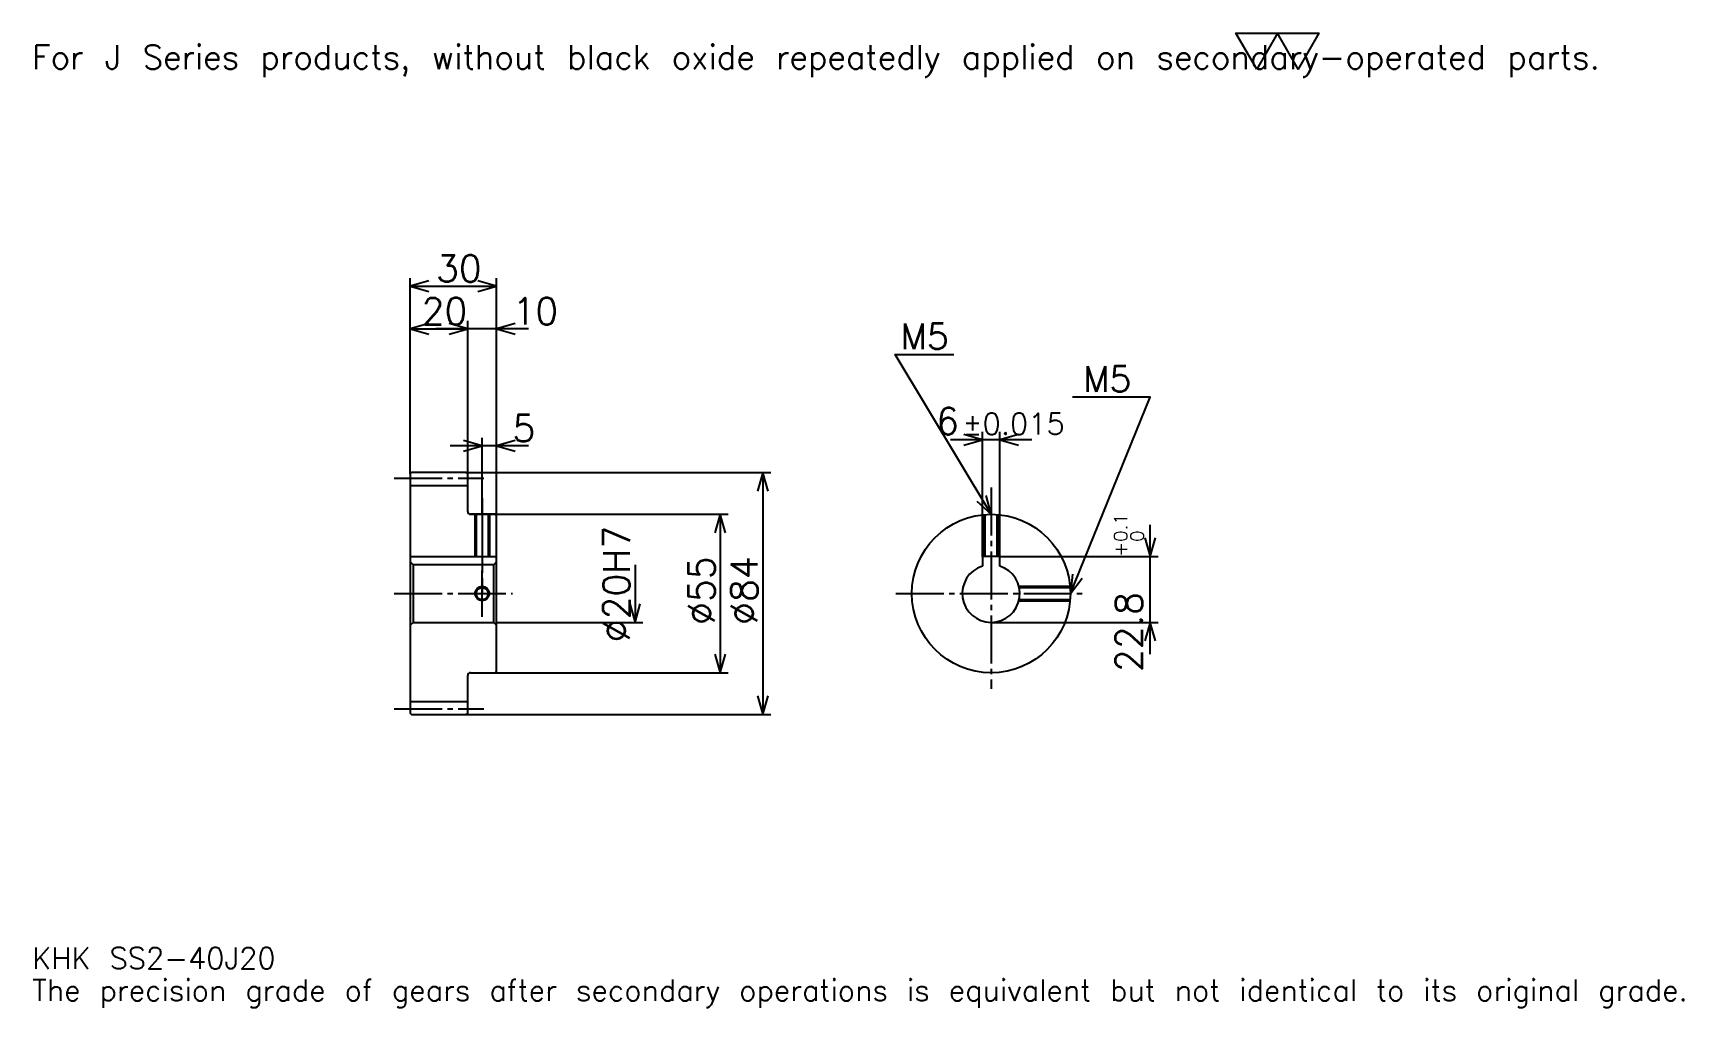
# Model space of a CAD drawing. Extents: x 19 to 592, y 7 to 345.
import ezdxf

# ---------------------------------------------------------------- set-up
doc = ezdxf.new("R2010")
doc.units = 0
doc.linetypes.add('DASHDOT', pattern=[22.173913, 16.630435, -1.847826, 1.847826, -1.847826])
doc.layers.get('0').update_dxf_attribs({"linetype": 'CONTINUOUS'})
doc.layers.add('DASHDOT', color=6, linetype='DASHDOT')
doc.styles.add('KANJI', font='TXT', dxfattribs={"bigfont": 'BIGFONT'})

msp = doc.modelspace()

# ---------------------------------------------------------------- linework, layer by layer
at = {"color": 5}
for p, q in [((149.67392, 192.597824), (149.67392, 260.043457)), ((179.67392, 192.597824), (179.67392, 260.043457)), ((149.67392, 257.271729), (179.67392, 257.271729)), ((149.67392, 242.489136), (169.67392, 242.489136)), ((190.76088, 242.489136), (158.58696, 242.489136)), ((169.67392, 192.597824), (169.67392, 245.260864)), ((348.304352, 163.397827), (348.304352, 206.739136)), ((354.304352, 163.397827), (354.304352, 206.739136)), ((190.76088, 201.836945), (163.58696, 201.836945)), ((174.67392, 192.597824), (174.67392, 204.608688)), ((365.391296, 203.967392), (337.217407, 203.967392)), ((149.67392, 192.097824), (149.67392, 192.597824)), ((169.17392, 192.597824), (179.67392, 192.597824)), ((169.67392, 192.097824), (169.67392, 192.597824)), ((174.67392, 178.097824), (174.67392, 192.597824)), ((174.67392, 178.097824), (174.67392, 192.597824)), ((179.67392, 192.597824), (274.836975, 192.597824)), ((179.67392, 177.597824), (179.67392, 192.597824)), ((272.065216, 192.597824), (272.065216, 108.597824)), ((170.67392, 178.097824), (179.67392, 178.097824)), ((179.67392, 178.097824), (260.054352, 178.097824)), ((257.282623, 178.097824), (257.282623, 123.097824)), ((406.521759, 129.510864), (406.521759, 174.484787)), ((227.717407, 160.597824), (227.717407, 140.597824)), ((354.304352, 163.397827), (409.293488, 163.397827)), ((179.67392, 140.597824), (230.489136, 140.597824)), ((351.304352, 140.597824), (409.293488, 140.597824)), ((170.67392, 123.097824), (179.67392, 123.097824)), ((179.67392, 123.097824), (260.054352, 123.097824)), ((169.17392, 108.597824), (179.67392, 108.597824)), ((179.67392, 108.597824), (274.836975, 108.597824))]:
    msp.add_line(p, q, dxfattribs=at)
at = {"color": 4}
for p, q in [((149.67392, 188.097824), (169.67392, 188.097824)), ((149.67392, 163.397827), (179.67392, 163.397827)), ((150.67392, 160.597824), (150.67392, 140.597824)), ((178.67392, 160.597824), (179.67392, 161.597824)), ((178.67392, 140.597824), (179.67392, 139.597824)), ((149.67392, 113.097824), (169.67392, 113.097824))]:
    msp.add_line(p, q, dxfattribs=at)
at = {"color": 7}
msp.add_lwpolyline([(443.478271, 332.608704), (436.271759, 345.100006), (465.097839, 345.100006), (457.891327, 332.608704), (450.684784, 345.100006), (443.478271, 332.608704)], dxfattribs=at)
at = {"color": 5}
for points in [[(156.141312, 259.119568), (149.67392, 257.271729), (156.141312, 255.42392)], [(173.206528, 255.42392), (179.67392, 257.271729), (173.206528, 259.119568)], [(156.141312, 244.336945), (149.67392, 242.489136), (156.141312, 240.641296)], [(163.206528, 240.641296), (169.67392, 242.489136), (163.206528, 244.336945)], [(163.206528, 240.641296), (169.67392, 242.489136), (163.206528, 244.336945)], [(186.141312, 244.336945), (179.67392, 242.489136), (186.141312, 240.641296)], [(351.304352, 178.097824), (318.043488, 233.532608), (338.369568, 233.532608)], [(378.804352, 150.597824), (406.521759, 218.75), (379.543518, 218.75)], [(168.206528, 199.98912), (174.67392, 201.836945), (168.206528, 203.684784)], [(186.141312, 203.684784), (179.67392, 201.836945), (186.141312, 199.98912)], [(341.836975, 202.119568), (348.304352, 203.967392), (341.836975, 205.815216)], [(360.771729, 205.815216), (354.304352, 203.967392), (360.771729, 202.119568)], [(273.913055, 186.130432), (272.065216, 192.597824), (270.217407, 186.130432)], [(346.392395, 182.692871), (351.304352, 178.097824), (349.561401, 184.594269)], [(259.130432, 171.630432), (257.282623, 178.097824), (255.434784, 171.630432)], [(404.67395, 169.865219), (406.521759, 163.397827), (408.369598, 169.865219)], [(379.529175, 157.284851), (378.804352, 150.597824), (382.952515, 155.892563)], [(225.869568, 147.065216), (227.717407, 140.597824), (229.565216, 147.065216)], [(408.369598, 134.130432), (406.521759, 140.597824), (404.67395, 134.130432)], [(255.434784, 129.565216), (257.282623, 123.097824), (259.130432, 129.565216)], [(270.217407, 115.065216), (272.065216, 108.597824), (273.913055, 115.065216)]]:
    msp.add_lwpolyline(points, dxfattribs=at)
at = {"color": 4}
for points in [[(169.67392, 179.097824), (169.67392, 192.097824), (169.17392, 192.597824), (150.17392, 192.597824), (149.67392, 192.097824), (149.67392, 139.597824)], [(170.67392, 123.097824), (179.17392, 123.097824), (179.67392, 123.597824), (179.67392, 177.597824), (179.17392, 178.097824), (170.67392, 178.097824)], [(172.17392, 178.097824), (172.17392, 163.397827)], [(172.608917, 178.097824), (172.608917, 163.397827)], [(176.738922, 178.097824), (176.738922, 163.397827)], [(177.17392, 178.097824), (177.17392, 163.397827)], [(348.804352, 163.397827), (348.804352, 177.983948)], [(349.239349, 163.397827), (349.239349, 178.020187)], [(353.369354, 163.397827), (353.369354, 178.020187)], [(353.804352, 163.397827), (353.804352, 177.983948)], [(149.67392, 139.597824), (150.67392, 140.597824), (178.67392, 140.597824), (178.67392, 160.597824), (150.67392, 160.597824), (149.67392, 161.597824)], [(354.304352, 160.137222), (354.304352, 163.397827), (348.304352, 163.397827), (348.304352, 160.137222)], [(360.986816, 153.097824), (378.690491, 153.097824)], [(361.088806, 152.662827), (378.726715, 152.662827)], [(360.986816, 148.097824), (378.690491, 148.097824)], [(361.088806, 148.532822), (378.726715, 148.532822)], [(149.67392, 139.597824), (149.67392, 109.097824), (150.17392, 108.597824), (169.17392, 108.597824), (169.67392, 109.097824), (169.67392, 122.097824)]]:
    msp.add_lwpolyline(points, dxfattribs=at)
for centre, radius in [((351.304352, 150.597824), 27.5), ((174.67392, 150.597824), 2.065)]:
    msp.add_circle(centre, radius, dxfattribs=at)
at = {"color": 7}
msp.add_circle((174.67392, 150.597824), 2.5, dxfattribs=at)
at = {"color": 4}
for centre, radius, start, end in [((170.67392, 179.097824), 1, 180, 270), ((351.304352, 150.597824), 10, 107.457602748, 72.542397252), ((170.67392, 122.097824), 1, 90, 180)]:
    msp.add_arc(centre, radius, start, end, dxfattribs=at)
at = {"layer": 'DASHDOT', "color": 7}
for p, q in [((144.130447, 190.597824), (175.217392, 190.597824)), ((351.304352, 187.33696), (351.304352, 117.554344)), ((174.67392, 178.097824), (174.67392, 150.597824)), ((144.130447, 150.597824), (185.217407, 150.597824)), ((318.260864, 150.597824), (384.347839, 150.597824)), ((144.130447, 110.597824), (175.217392, 110.597824))]:
    msp.add_line(p, q, dxfattribs=at)
for points in [[(174.67392, 183.641296), (174.67392, 157.85434)], [(174.67392, 142.554352), (174.67392, 158.641296)], [(166.630447, 150.597824), (182.717407, 150.597824)]]:
    msp.add_lwpolyline(points, dxfattribs=at)

# ---------------------------------------------------------------- texts
at = {"color": 7, "style": 'KANJI'}
for s, height, p in [('For J Series products, without black oxide repeatedly applied on secondary-operated parts.', 8.315217, (18.47826, 332.608704)), ('30', 9.23913, (158.668488, 258.75)), ('20', 9.23913, (153.668488, 243.967392)), ('10', 9.23913, (185.217407, 243.967392)), ('M5', 8.869566, (319.891296, 235.380432)), ('M5', 8.869566, (383.239136, 220.597824)), ('5', 9.23913, (185.217407, 203.315216)), ('6', 9.23913, (332.232971, 205.815216)), ('%%p0.015', 7.391304, (341.37854, 205.815216)), ('KHK SS2-40J20', 7.391304, (18.47826, 20.326086)), ('The precision grade of gears after secondary operations is equivalent but not identical to its original grade.', 7.391304, (18.47826, 9.23913))]:
    msp.add_text(s, height=height, dxfattribs=at).set_placement(p)
for s, height, p in [('%%c20H7', 9.23913, (225.869568, 133.736404)), ('0.1', 4.619565, (398.576111, 168.538284)), ('0', 4.619565, (404.304382, 168.538284)), ('+', 4.619565, (398.576111, 163.364365)), ('%%c55', 9.23913, (255.434784, 139.741852)), ('%%c84', 9.23913, (270.217407, 139.741852)), ('22.8', 9.23913, (403.75, 123.373749))]:
    msp.add_text(s, height=height, rotation=90, dxfattribs=at).set_placement(p)

doc.saveas('drawing.dxf')
